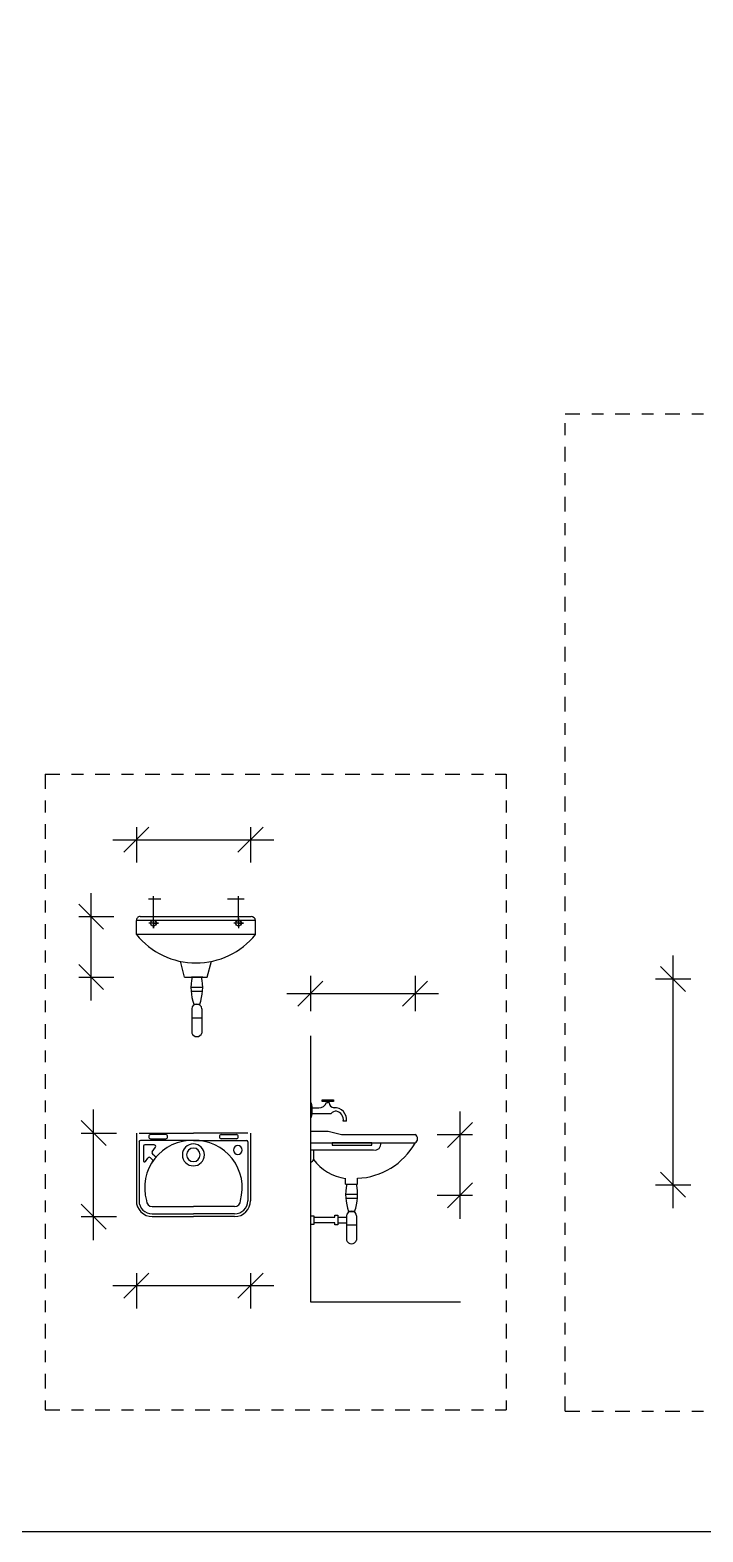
# Model space of a CAD drawing. Header units: metres. Extents: x -220 to 294, y -29 to 18.
# Drawn here: x 270.09 to 275.8, y -12 to 0.77 of the extents above; entities that cross this region are included whole.
import ezdxf

# ---------------------------------------------------------------- set-up
doc = ezdxf.new("R2010")
doc.units = ezdxf.units.M
doc.header["$MEASUREMENT"] = 0
doc.linetypes.add('DASHDOT4', pattern=[0.265, 0.125, -0.0625, 0.015, -0.0625])
for name, color, linetype in [('Cizgi', 7, 'Continuous'), ('Kutuphane', 7, 'Continuous'), ('Standart', 7, 'Continuous')]:
    doc.layers.add(name, color=color, linetype=linetype)

msp = doc.modelspace()

# ---------------------------------------------------------------- linework, layer by layer
at = {"layer": 'Cizgi', "color": 18, "linetype": 'Continuous', "lineweight": -3}
msp.add_lwpolyline([(245.615, 18), (293.989, 18), (293.989, -12), (245.615, -12)], dxfattribs=at)
at = {"layer": 'Cizgi', "color": 137, "linetype": 'DASHDOT4', "lineweight": -3}
for points in [[(274.634, -2.492), (284.787, -2.492)], [(274.634, -10.972), (274.634, -2.492)], [(270.214, -5.556), (270.214, -10.961)], [(270.214, -5.556), (274.132, -5.556)], [(274.132, -5.556), (274.132, -10.961)], [(270.214, -10.961), (274.132, -10.961)], [(274.634, -10.972), (284.787, -10.972)]]:
    msp.add_lwpolyline(points, dxfattribs=at)
at = {"layer": 'Cizgi', "color": 36, "linetype": 'Continuous', "lineweight": -3}
for points in [[(271.196, -6.62), (271.091, -6.62)], [(271.134, -6.779), (271.134, -6.593)], [(271.905, -6.62), (271.763, -6.62)], [(271.857, -6.779), (271.857, -6.593)], [(272.469, -7.781), (272.469, -10.042)]]:
    msp.add_lwpolyline(points, dxfattribs=at)
at = {"layer": 'Kutuphane', "color": 36, "linetype": 'Continuous', "lineweight": -3}
for points in [[(270.989, -8.608), (270.989, -9.183)], [(271.012, -8.608), (271.474, -8.608)], [(271.012, -8.608), (271.474, -8.608)], [(271.012, -8.683), (271.012, -9.183)], [(271.474, -8.67), (271.024, -8.67)], [(271.239, -8.62), (271.109, -8.62)], [(271.109, -8.658), (271.239, -8.658)], [(271.937, -8.608), (271.474, -8.608)], [(271.937, -8.608), (271.474, -8.608)], [(271.474, -8.67), (271.924, -8.67)], [(271.71, -8.62), (271.84, -8.62)], [(271.84, -8.658), (271.71, -8.658)], [(271.937, -8.683), (271.937, -9.183)], [(271.959, -8.608), (271.959, -9.183)], [(271.049, -8.72), (271.049, -8.843)], [(271.141, -8.708), (271.062, -8.708)], [(271.124, -8.767), (271.151, -8.727)], [(271.145, -8.804), (271.126, -8.786)], [(271.068, -8.849), (271.087, -8.821)], [(271.11, -8.819), (271.125, -8.834)], [(271.124, -9.233), (271.474, -9.233)], [(271.124, -9.295), (271.474, -9.295)], [(271.124, -9.318), (271.474, -9.318)], [(271.824, -9.233), (271.474, -9.233)], [(271.824, -9.295), (271.474, -9.295)], [(271.824, -9.318), (271.474, -9.318)]]:
    msp.add_lwpolyline(points, dxfattribs=at)
for centre, radius, start, end in [((271.024, -8.683), 0.0125, 90, 180), ((271.463, -9.073), 0.403, 88.3176, 195.7392), ((271.113, -8.639), 0.0191, 101.5384, 258.4616), ((271.235, -8.639), 0.0191, 281.5384, 78.4616), ((271.486, -9.073), 0.403, 344.2608, 91.6824), ((271.714, -8.639), 0.0191, 101.5384, 258.4616), ((271.836, -8.639), 0.0191, 281.5384, 78.4616), ((271.924, -8.683), 0.0125, 360, 90), ((271.062, -8.72), 0.0125, 90, 180), ((271.137, -8.775), 0.015, 145.4779, 225.8588), ((271.141, -8.72), 0.0125, 325.478, 90), ((271.154, -8.795), 0.0125, 225.8588, 317.9795), ((271.474, -8.793), 0.0938, 90, 270), ((271.474, -8.793), 0.0575, 90, 270), ((271.474, -8.793), 0.0938, 270, 90), ((271.474, -8.793), 0.0575, 270, 90), ((271.852, -8.752), 0.0375, 90, 270), ((271.852, -8.752), 0.0375, 270, 90), ((271.059, -8.843), 0.01, 180, 325.478), ((271.099, -8.829), 0.015, 45.8588, 145.478), ((271.117, -8.843), 0.0125, 326.3049, 45.8588), ((271.124, -9.183), 0.135, 180, 270), ((271.124, -9.183), 0.112, 180, 270), ((271.124, -9.183), 0.05, 180, 270), ((271.824, -9.183), 0.112, 270, 0), ((271.824, -9.183), 0.135, 270, 0), ((271.824, -9.183), 0.05, 270, 0)]:
    msp.add_arc(centre, radius, start, end, dxfattribs=at)
at = {"layer": 'Standart', "color": 59, "linetype": 'Continuous', "lineweight": -3}
for points in [[(270.789, -6.113), (272.159, -6.113)], [(271.096, -6.007), (270.883, -6.219)], [(270.989, -6.007), (270.989, -6.307)], [(272.066, -6.007), (271.853, -6.219)], [(271.959, -6.007), (271.959, -6.307)], [(270.605, -7.481), (270.605, -6.567)], [(270.499, -6.661), (270.711, -6.873)], [(270.499, -6.767), (270.799, -6.767)], [(275.551, -9.247), (275.551, -7.097)], [(270.499, -7.175), (270.711, -7.387)], [(272.468, -7.272), (272.468, -7.572)], [(273.358, -7.272), (273.358, -7.572)], [(275.445, -7.191), (275.657, -7.403)], [(270.499, -7.281), (270.799, -7.281)], [(272.574, -7.316), (272.362, -7.528)], [(273.464, -7.316), (273.252, -7.528)], [(275.401, -7.297), (275.701, -7.297)], [(272.268, -7.422), (273.558, -7.422)], [(270.626, -9.518), (270.626, -8.408)], [(273.74, -9.338), (273.74, -8.424)], [(270.52, -8.502), (270.732, -8.714)], [(273.846, -8.518), (273.633, -8.73)], [(270.52, -8.608), (270.82, -8.608)], [(273.846, -8.624), (273.546, -8.624)], [(273.846, -9.032), (273.633, -9.244)], [(275.401, -9.047), (275.701, -9.047)], [(275.445, -8.941), (275.657, -9.153)], [(273.846, -9.138), (273.546, -9.138)], [(270.52, -9.212), (270.732, -9.424)], [(270.52, -9.318), (270.82, -9.318)], [(271.096, -9.799), (270.883, -10.011)], [(270.989, -9.799), (270.989, -10.099)], [(272.066, -9.799), (271.853, -10.011)], [(271.959, -9.799), (271.959, -10.099)], [(270.789, -9.905), (272.159, -9.905)]]:
    msp.add_lwpolyline(points, dxfattribs=at)
at = {"layer": 'Standart', "color": 36, "linetype": 'Continuous', "lineweight": -3}
for points in [[(271.021, -6.767), (271.964, -6.767)], [(272.002, -6.799), (270.989, -6.799)], [(272.002, -6.799), (270.989, -6.799)], [(270.989, -6.92), (270.989, -6.799)], [(270.989, -6.92), (270.989, -6.799)], [(271.176, -6.823), (271.096, -6.823)], [(271.176, -6.823), (271.096, -6.823)], [(271.134, -6.866), (271.134, -6.779)], [(271.134, -6.866), (271.134, -6.779)], [(271.134, -6.823), (271.176, -6.823)], [(271.134, -6.823), (271.134, -6.866)], [(271.134, -6.823), (271.176, -6.823)], [(271.134, -6.823), (271.134, -6.866)], [(271.899, -6.823), (271.817, -6.823)], [(271.899, -6.823), (271.817, -6.823)], [(271.857, -6.779), (271.857, -6.866)], [(271.857, -6.823), (271.857, -6.779)], [(271.857, -6.779), (271.857, -6.866)], [(271.857, -6.823), (271.857, -6.779)], [(271.857, -6.823), (271.899, -6.823)], [(271.857, -6.823), (271.899, -6.823)], [(272.002, -6.92), (272.002, -6.799)], [(272.002, -6.92), (272.002, -6.799)], [(272.002, -6.92), (270.989, -6.92)], [(272.002, -6.92), (270.989, -6.92)], [(271.399, -7.281), (271.363, -7.146)], [(271.399, -7.281), (271.363, -7.146)], [(271.592, -7.281), (271.628, -7.146)], [(271.592, -7.281), (271.628, -7.146)], [(271.399, -7.281), (271.592, -7.281)], [(271.399, -7.281), (271.592, -7.281)], [(271.453, -7.281), (271.553, -7.281)], [(271.453, -7.281), (271.553, -7.281)], [(271.453, -7.366), (271.553, -7.366)], [(271.453, -7.366), (271.553, -7.366)], [(271.453, -7.401), (271.553, -7.401)], [(271.453, -7.401), (271.553, -7.401)], [(271.553, -7.281), (271.457, -7.281)], [(271.553, -7.281), (271.457, -7.281)], [(271.477, -7.513), (271.529, -7.513)], [(271.477, -7.513), (271.529, -7.513)], [(271.46, -7.552), (271.46, -7.757)], [(271.46, -7.552), (271.46, -7.757)], [(271.46, -7.627), (271.548, -7.627)], [(271.46, -7.627), (271.548, -7.627)], [(271.546, -7.552), (271.546, -7.757)], [(271.546, -7.552), (271.546, -7.757)], [(272.469, -8.351), (272.475, -8.351)], [(272.469, -8.351), (272.475, -8.351)], [(272.482, -8.393), (272.539, -8.393)], [(272.482, -8.393), (272.539, -8.393)], [(272.568, -8.326), (272.664, -8.326)], [(272.568, -8.34), (272.568, -8.326)], [(272.568, -8.326), (272.664, -8.326)], [(272.568, -8.34), (272.568, -8.326)], [(272.664, -8.34), (272.568, -8.34)], [(272.664, -8.34), (272.568, -8.34)], [(272.605, -8.348), (272.627, -8.348)], [(272.605, -8.348), (272.627, -8.348)], [(272.626, -8.34), (272.607, -8.34)], [(272.607, -8.34), (272.607, -8.348)], [(272.626, -8.34), (272.607, -8.34)], [(272.607, -8.34), (272.607, -8.348)], [(272.607, -8.348), (272.626, -8.348)], [(272.607, -8.348), (272.626, -8.348)], [(272.626, -8.348), (272.626, -8.34)], [(272.626, -8.348), (272.626, -8.34)], [(272.664, -8.326), (272.664, -8.34)], [(272.664, -8.326), (272.664, -8.34)], [(272.469, -8.475), (272.475, -8.475)], [(272.469, -8.475), (272.475, -8.475)], [(272.482, -8.44), (272.644, -8.44)], [(272.482, -8.44), (272.644, -8.44)], [(272.776, -8.507), (272.748, -8.507)], [(272.776, -8.507), (272.748, -8.507)], [(272.468, -8.592), (272.618, -8.592)], [(272.468, -8.592), (272.618, -8.592)], [(272.618, -8.592), (272.733, -8.62)], [(272.618, -8.592), (272.733, -8.62)], [(272.733, -8.62), (273.358, -8.62)], [(272.733, -8.62), (273.358, -8.62)], [(272.468, -8.692), (273.358, -8.692)], [(272.468, -8.692), (273.358, -8.692)], [(272.468, -8.751), (273.006, -8.751)], [(272.468, -8.751), (273.006, -8.751)], [(272.495, -8.751), (272.495, -8.831)], [(272.495, -8.751), (272.495, -8.831)], [(272.654, -8.692), (272.654, -8.712)], [(272.991, -8.692), (272.654, -8.692)], [(272.654, -8.692), (272.654, -8.712)], [(272.991, -8.692), (272.654, -8.692)], [(272.654, -8.712), (272.991, -8.712)], [(272.654, -8.712), (272.991, -8.712)], [(272.991, -8.712), (272.991, -8.692)], [(272.991, -8.712), (272.991, -8.692)], [(272.768, -9.042), (272.768, -8.992)], [(272.768, -9.042), (272.768, -8.992)], [(272.768, -9.042), (272.868, -9.042)], [(272.768, -9.042), (272.868, -9.042)], [(272.868, -9.042), (272.868, -8.992)], [(272.868, -9.042), (272.868, -8.992)], [(272.768, -9.127), (272.868, -9.127)], [(272.768, -9.127), (272.868, -9.127)], [(272.768, -9.161), (272.868, -9.161)], [(272.768, -9.161), (272.868, -9.161)], [(272.469, -9.311), (272.497, -9.311)], [(272.469, -9.311), (272.497, -9.311)], [(272.496, -9.322), (272.677, -9.322)], [(272.496, -9.322), (272.677, -9.322)], [(272.497, -9.311), (272.497, -9.386)], [(272.497, -9.311), (272.497, -9.386)], [(272.677, -9.305), (272.702, -9.305)], [(272.677, -9.322), (272.677, -9.305)], [(272.677, -9.305), (272.702, -9.305)], [(272.677, -9.322), (272.677, -9.305)], [(272.702, -9.305), (272.702, -9.388)], [(272.702, -9.305), (272.702, -9.388)], [(272.702, -9.322), (272.775, -9.322)], [(272.702, -9.322), (272.775, -9.322)], [(272.775, -9.313), (272.775, -9.518)], [(272.775, -9.313), (272.775, -9.518)], [(272.792, -9.274), (272.844, -9.274)], [(272.792, -9.274), (272.844, -9.274)], [(272.861, -9.313), (272.861, -9.518)], [(272.861, -9.313), (272.861, -9.518)], [(272.497, -9.386), (272.467, -9.386)], [(272.497, -9.386), (272.467, -9.386)], [(272.677, -9.37), (272.497, -9.37)], [(272.677, -9.37), (272.497, -9.37)], [(272.677, -9.388), (272.677, -9.37)], [(272.677, -9.388), (272.677, -9.37)], [(272.702, -9.388), (272.677, -9.388)], [(272.702, -9.388), (272.677, -9.388)], [(272.702, -9.37), (272.775, -9.37)], [(272.702, -9.37), (272.775, -9.37)], [(272.775, -9.388), (272.863, -9.388)], [(272.775, -9.388), (272.863, -9.388)], [(272.469, -10.042), (273.743, -10.042)]]:
    msp.add_lwpolyline(points, dxfattribs=at)
for centre in [(271.134, -6.823), (271.134, -6.823), (271.857, -6.823), (271.857, -6.823)]:
    msp.add_circle(centre, 0.0241, dxfattribs=at)
for centre, radius, start, end in [((271.021, -6.798), 0.0313, 89.1446, 186.9358), ((271.964, -6.806), 0.0389, 9.4255, 90.162), ((271.496, -6.509), 0.652, 219.0733, 320.9267), ((271.496, -6.509), 0.652, 219.0733, 320.9267), ((271.883, -7.37), 0.43, 168.0877, 199.4181), ((271.883, -7.37), 0.43, 168.0877, 199.4181), ((271.123, -7.37), 0.43, 340.5819, 11.9123), ((271.123, -7.37), 0.43, 340.5819, 11.9123), ((271.503, -7.554), 0.0432, 3.1049, 176.8951), ((271.503, -7.554), 0.0432, 3.1049, 176.8951), ((271.503, -7.742), 0.0456, 199.0495, 340.9505), ((271.503, -7.742), 0.0456, 199.0495, 340.9505), ((272.238, -8.413), 0.246, 345.401, 14.599), ((272.238, -8.413), 0.246, 345.401, 14.599), ((272.545, -8.331), 0.0618, 264.1684, 344.0759), ((272.545, -8.331), 0.0618, 264.1684, 344.0759), ((272.674, -8.347), 0.0464, 181.9523, 264.0745), ((272.674, -8.347), 0.0464, 181.9523, 264.0745), ((272.694, -8.492), 0.0717, 92.1748, 134.0278), ((272.694, -8.492), 0.0717, 92.1748, 134.0278), ((272.675, -8.494), 0.101, 352.6925, 93.4306), ((272.675, -8.494), 0.101, 352.6925, 93.4306), ((272.668, -8.498), 0.0808, 353.6017, 73.5607), ((272.668, -8.498), 0.0808, 353.6017, 73.5607), ((273.339, -8.656), 0.0409, 298.415, 61.585), ((273.339, -8.656), 0.0409, 298.415, 61.585), ((272.844, -8.403), 0.59, 272.3692, 330.6203), ((272.844, -8.403), 0.59, 272.3692, 330.6203), ((273.016, -8.7), 0.0521, 258.1479, 8.3404), ((273.016, -8.7), 0.0521, 258.1479, 8.3404), ((272.466, -8.826), 0.0288, 273.6677, 350.145), ((272.466, -8.826), 0.0288, 273.6677, 350.145), ((272.819, -8.593), 0.403, 216.3216, 262.7314), ((272.819, -8.593), 0.403, 216.3216, 262.7314), ((273.198, -9.131), 0.43, 168.0877, 199.4181), ((273.198, -9.131), 0.43, 168.0877, 199.4181), ((272.439, -9.131), 0.43, 340.5819, 11.9123), ((272.439, -9.131), 0.43, 340.5819, 11.9123), ((272.818, -9.315), 0.0432, 3.1049, 176.8951), ((272.818, -9.315), 0.0432, 3.1049, 176.8951), ((272.818, -9.503), 0.0456, 199.0495, 340.9505), ((272.818, -9.503), 0.0456, 199.0495, 340.9505)]:
    msp.add_arc(centre, radius, start, end, dxfattribs=at)

doc.saveas('drawing.dxf')
